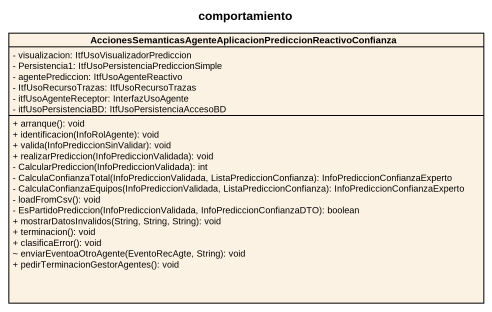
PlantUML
@startuml
title comportamiento
hide circle
hide empty members
skinparam classAttributeIconSize 0
class "AccionesSemanticasAgenteAplicacionPrediccionReactivoConfianza" as AccionesSemanticasAgenteApli {
  - visualizacion: ItfUsoVisualizadorPrediccion
  - Persistencia1: ItfUsoPersistenciaPrediccionSimple
  - agentePrediccion: ItfUsoAgenteReactivo
  - ItfUsoRecursoTrazas: ItfUsoRecursoTrazas
  - itfUsoAgenteReceptor: InterfazUsoAgente
  - itfUsoPersistenciaBD: ItfUsoPersistenciaAccesoBD
  + arranque(): void
  + identificacion(InfoRolAgente): void
  + valida(InfoPrediccionSinValidar): void
  + realizarPrediccion(InfoPrediccionValidada): void
  - CalcularPrediccion(InfoPrediccionValidada): int
  - CalculaConfianzaTotal(InfoPrediccionValidada, ListaPrediccionConfianza): InfoPrediccionConfianzaExperto
  - CalculaConfianzaEquipos(InfoPrediccionValidada, ListaPrediccionConfianza): InfoPrediccionConfianzaExperto
  - loadFromCsv(): void
  - EsPartidoPrediccion(InfoPrediccionValidada, InfoPrediccionConfianzaDTO): boolean
  + mostrarDatosInvalidos(String, String, String): void
  + terminacion(): void
  + clasificaError(): void
  ~ enviarEventoaOtroAgente(EventoRecAgte, String): void
  + pedirTerminacionGestorAgentes(): void
}
@enduml
